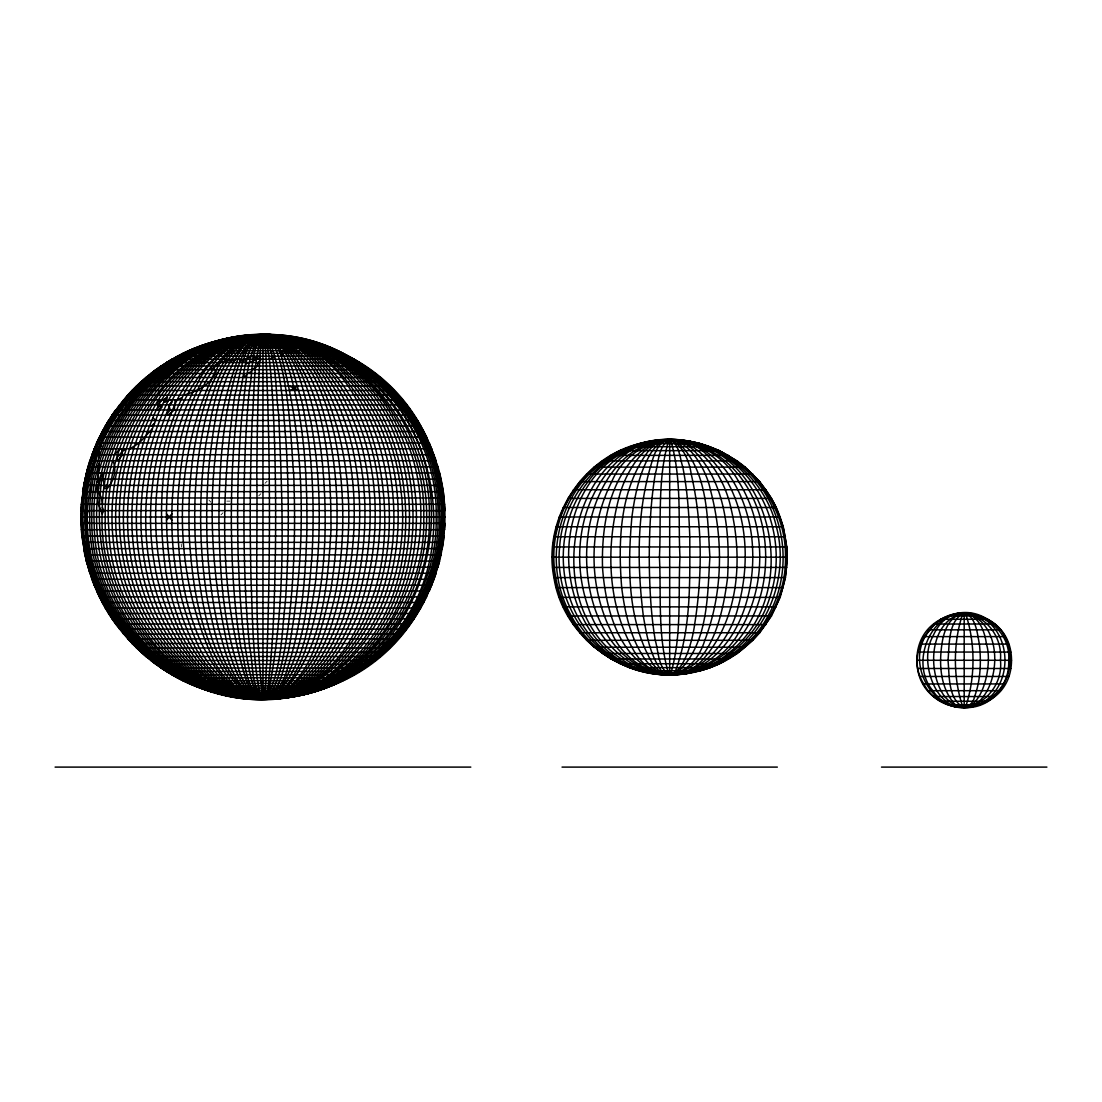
<?xml version="1.0" encoding="UTF-8"?>
<svg xmlns="http://www.w3.org/2000/svg" width="1102" height="1102" viewBox="0 0 1102 1102"><rect width="100%" height="100%" fill="white"/><g stroke="black" fill="none" stroke-linecap="round" stroke-linejoin="round"><path stroke-width="0.75" stroke-dasharray="5 3.75" d="M220.965 514.882L223.031 512.761M265.017 483.296L267.097 481.216M258.736 495.859L260.843 493.751M226.792 501.121L229.891 501.121M208.953 500.074L210.909 502.181M181.21 543.906L181.431 547.047"/><path stroke-width="1.5" d="M81.066 523.354L81.947 497.966M231.324 696.34L243.928 698.103L281.974 698.103C190.302 709.977 99.015 639.711 85.35 548.617C67.993 460.374 126.096 365.299 213.237 341.951C241.586 334.553 209.669 342.901 207.906 343.81C198.043 347.102 188.47 351.262 179.323 356.208C159.115 367.214 141.097 382.174 126.496 399.943C98.243 434.216 83.311 478.998 84.937 523.354C85.928 612.437 160.837 694.012 250.526 698.654M177.67 356.208L183.125 353.329L342.777 353.329C236.42 296.989 101.687 373.468 89.606 491.657C69.825 606.499 177.629 721.314 294.565 696.34L231.351 696.34L200.66 688.116L325.228 688.116L348.439 677.785L177.45 677.785L161.112 667.964L364.776 667.964L379.997 656.503L145.891 656.503L127.625 638.843L398.277 638.843L410.275 624.035L115.627 624.035L132.268 643.499M437.893 466.807C443.941 487.112 445.911 508.587 444.492 529.704M99.221 457.716L99.552 451.751M659.437 674.286L679.934 674.286L700.101 670.719L709.881 667.647L719.358 663.721L737.114 653.472L752.804 640.303L759.733 632.741L771.483 615.949L780.147 597.38L785.451 577.586L787.241 557.185L786.787 546.936L783.233 526.756L776.221 507.499L771.483 498.407L759.733 481.615L745.241 467.124L737.114 460.884L719.358 450.635L700.101 443.638L639.256 443.638L620.192 450.635L611.128 455.374L594.405 467.124L579.969 481.615L568.26 498.407L559.637 516.976L554.361 536.77L553.025 546.936L553.025 567.42L556.565 587.6L563.549 606.858L573.756 624.6L586.87 640.303L594.405 647.232L611.128 658.982L629.628 667.647L649.353 672.95L690.1 672.95C628.484 685.32 563.356 639.711 553.92 577.586C542.473 519.593 581.856 457.771 639.256 443.638C703.172 424.518 775.271 471.036 785.01 536.77C796.388 594.639 757.322 656.516 699.99 670.719M275.28 698.654C369.39 693.819 445.098 603.579 439.533 510.639C438.858 417.644 357.076 332.887 262.951 334.898C171.402 334.113 102.266 423.581 102.252 510.639C97.486 596.141 157.118 687.951 246.145 698.103C339.058 709.674 429.146 634.463 439.34 542.349C453.886 451.999 390.48 356.69 299.978 338.879C205.675 316.205 103.326 384.157 85.804 479.136C64.632 569.114 123.507 668.349 213.03 692.042M81.286 504.289L80.956 510.639L444.946 510.639L443.279 491.657L439.533 472.937L86.259 472.937L81.286 504.289L444.602 504.289M440.965 554.857L443.279 542.349L444.946 523.354L80.956 523.354L81.396 529.704M916.864 660.277C917.195 598.317 1011.195 598.317 1011.526 660.277C1011.195 722.223 917.195 722.223 916.864 660.277L1011.526 660.277M269.053 335.008C362.668 336.757 438.651 425.276 436.144 517.003C438.651 608.745 362.641 697.29 268.998 698.985C421.79 693.764 484.053 488.351 380.231 386.003C334.471 336.358 256.036 319.635 195.288 350.643C133.342 380.507 95.957 449.272 96.59 517.003C95.86 586.677 135.698 657.495 200.633 685.843C261.133 713.641 336.661 695.927 381.815 647.99C487.759 545.035 422.576 339.333 268.916 335.008M175.177 399.943L174.295 409.958L167.959 415.165M268.447 698.985C394.709 692.882 453.872 535.131 402.189 431.502C379.529 380.645 330.696 339.54 273.943 335.339C257.854 332.418 241.352 338.603 230.483 350.643C224.767 357.53 216.97 364.39 215.579 373.495C209.187 385.548 195.798 391.954 183.4 395.15C147.034 468.777 146.649 559.609 180.948 634.049C194.255 660.856 214.752 687.069 244.355 696.34C278.765 704.453 315.434 692.869 344.788 674.699C417.644 628.154 444.519 528.216 414.71 448.776C389.805 372.077 305.337 318.037 225.29 338.879M442.178 548.617L444.051 536.04L81.837 536.04L86.259 561.056L91.934 579.28M257.055 335.008C161.719 337.143 88.491 431.144 94.207 523.354C94.29 615.315 173.482 703.93 268.337 698.985C468.46 682.744 464.851 343.769 262.951 334.898C250.126 348.879 253.171 372.628 249.259 390.494C245.167 432.535 244.01 474.783 243.914 517.003C244.038 560.711 245.223 604.488 249.727 647.99C253.488 664.41 250.746 686.491 262.951 699.109C356.91 699.866 426.584 606.128 423.733 517.003C426.267 429.752 360.202 337.983 268.557 335.008M443.279 491.657L82.622 491.657L87.898 466.807L438.004 466.807L426.515 437.163M82.678 491.657C87.54 462.454 98.45 434.147 115.627 409.958L410.275 409.958C394.02 387.697 372.752 369.115 348.384 356.208M94.51 448.776L88.16 466.807L83.724 485.376L442.288 485.376M85.253 479.136C77.292 516.452 81.452 556.207 96.99 591.071M84.937 523.354L88.008 510.639M268.213 698.985C464.328 682.648 460.264 342.336 261.849 335.008C243.817 348.012 244.685 375.327 239.451 395.15C233.045 437.549 231.227 480.513 231.351 523.354C231.764 565.037 233.872 606.858 240.98 647.99C246.118 664.671 245.457 690.307 262.951 699.109C458.322 689.025 458.322 344.967 262.951 334.898C166.471 332.749 83.587 421.763 86.259 517.003C83.807 610.067 162.669 697.649 256.904 698.985C163.619 697.056 89.29 607.973 91.824 517.003C89.29 426.006 163.661 336.895 256.973 335.008C163.303 336.661 87.251 425.234 89.758 517.003C87.471 606.623 159.638 693.53 250.87 698.654M257.565 335.008C162.173 339.209 100.916 440.965 108.891 529.704C110.641 617.051 184.02 709.523 277.525 698.103C369.418 682.345 411.652 575.712 401.087 491.657C396.183 446.503 378.151 401.459 344.94 369.68C329.994 355.491 311.88 344.403 291.947 338.879C281.713 338.038 267.455 330.228 258.543 337.667C245.774 361.153 245.553 389.226 241.93 415.165C237.715 461.586 236.889 508.284 238.156 554.857C239.602 593.868 241.6 633.113 249.52 671.435C251.848 680.306 253.474 690.031 259.425 697.332C271.051 702.442 285.693 696.009 297.664 693.695C472.841 634.573 426.281 291.024 221.543 340.298M257.441 335.008C166.319 338.355 102.748 430.868 105.241 517.003C102.748 603.138 166.319 695.637 257.441 698.985M437.893 567.199L441.075 554.857L84.826 554.857L83.724 548.617L442.288 548.617M426.515 596.829L433.968 579.28L439.643 561.056L86.259 561.056M228.238 340.298C96.411 388.937 84.537 594.143 191.197 674.699C236.007 711.01 306.811 705.845 343.59 660.497C389.722 608.676 402.175 533.437 388.868 466.807C377.449 408.773 339.375 346.207 276.643 335.89C212.562 327.528 153.288 374.363 129.65 431.502C101.288 496.175 106.99 575.602 147.296 634.049C178.689 681.27 242.123 713.972 297.815 692.042C357.213 665.525 384.157 597.229 388.758 536.04C393.097 471.022 374.955 398.58 322.335 356.208C276.189 317.982 205.84 335.793 168.248 377.504C121.124 427.066 106.164 501.562 121.33 567.199C134.719 629.104 181.692 689.466 247.551 698.103C307.114 707.952 353.894 654.175 370.534 602.491C411.294 503.917 365.423 297.072 222.342 341.951M88.008 466.807L89.758 460.732L436.144 460.732L429.312 442.935L96.59 442.935L89.868 460.732M102.252 602.491L96.59 591.071L429.312 591.071L436.144 573.274L89.758 573.274M87.499 469.879L91.08 460.732M100.227 479.136L97.899 485.376L98.657 488.517M91.934 454.713L102.155 431.502L423.733 431.502L417.286 420.496M155.671 420.496C121.867 501.92 130.642 607.891 195.908 671.435C257.551 731.342 339.017 685.058 362.214 613.497C392.932 531.922 386.458 428.444 324.98 362.572C266.45 300.626 171.223 353.315 144.651 420.496C106.439 501.768 118.851 611.183 189.021 671.435C216.419 693.792 255.774 707.098 290.074 693.695C323.836 679.452 345.201 646.475 358.026 613.497C387.174 531.825 381.774 429.656 322.363 362.572C265.802 299.896 172.807 354.927 148.178 420.496C111.412 501.809 122.597 610.122 191.238 671.435C217.383 693.461 255.678 707.222 288.848 693.695C321.701 679.039 341.592 645.951 353.714 613.497C381.278 531.729 376.912 430.882 319.663 362.572C265.155 299.124 174.502 356.662 151.856 420.496C116.55 501.865 126.523 609.02 193.525 671.435C218.403 693.103 255.581 707.346 287.581 693.695C319.497 678.584 337.859 645.428 349.306 613.497C375.259 531.619 371.856 432.108 316.908 362.572C264.508 298.311 176.292 358.508 155.671 420.496L153.109 417.837M165.906 415.165C132.874 496.423 138.315 599.915 197.492 667.964C218.458 690.596 252.454 706.864 283.007 695.128C314.208 681.573 331.716 649.271 342.956 618.828C369.363 536.826 367.242 438.624 316.908 366.029C269.315 297.981 183.235 354.83 161.925 415.165C127.281 496.244 133.686 601.031 194.806 667.964C216.571 690.127 250.967 706.905 281.878 695.128C312.045 681.036 327.9 648.72 338.438 618.828C363.15 536.619 361.718 439.767 313.863 366.029C268.571 297.058 185.136 356.759 165.906 415.165L170.245 409.958L168.813 404.889L171.995 402.409L171.444 399.943M96.59 442.935L99.276 437.163L426.626 437.163L423.636 431.502M281.561 351.979L280.9 353.329L282.952 354.761L282.181 356.208M91.438 460.732L97.789 448.776M177.064 399.943C138.714 479.852 140.753 582.09 190.88 656.503C208.967 681.821 239.341 703.627 271.891 698.103C301.425 690.155 317.624 660.346 328.437 634.049C357.323 551.964 356.938 456.228 317.899 377.504C305.378 353.494 280.776 328.933 251.228 335.89C217.122 342.019 192.216 370.465 177.064 399.943L182.174 397.547M423.636 602.491L426.626 596.829L99.276 596.829M183.4 395.15C201.225 357.227 242.55 323.878 286.451 337.667C336.702 349.913 371.264 395.701 386.582 442.935C419.38 537.459 383.524 686.518 267.676 698.985M230.69 341.951L228.1 344.843C300.915 301.976 332.446 408.759 338.865 460.732C345.339 507.788 343.976 556.111 333.438 602.491C325.365 634.421 314.153 668.762 287.622 690.183C265.265 708.063 233.225 696.065 215.138 677.785C187.023 650.111 173.317 611.266 166.099 573.274C154.349 495.046 161.663 393.91 231.475 343.81L231.53 344.843C245.774 338.934 262.882 329.415 278.351 338.879C297.623 349.789 308.119 370.782 316.233 390.494C339.595 454.272 341.634 524.538 330.614 591.071C320.985 629.876 309.524 695.582 259.576 698.985C204.242 690.348 182.367 627.079 172.27 579.28C160.52 513.174 165.369 441.255 198.374 381.664C213.898 349.32 265.486 312.018 292.856 353.329C327.019 404.723 330.999 469.727 330.999 529.704C327.749 584.06 323.079 644.89 286.286 688.116C250.443 721.479 207.617 671.035 195.288 638.843C168.441 575.671 165.947 503.6 181.114 437.163C192.051 394.971 215.221 334.636 267.29 335.339C284.95 340.063 294.138 358.205 301.287 373.495C313.106 401.142 318.712 430.992 322.183 460.732C328.424 526.164 326.206 594.336 302.981 656.503C295.887 672.675 287.14 691.477 269.453 698.103C251.531 702.332 234.12 690.761 222.811 677.785C183.18 627.658 176.21 559.788 177.918 497.966C182.188 443.486 191.817 380.562 236.531 343.81M102.252 431.502L108.519 420.496L417.382 420.496L420.661 425.951L105.241 425.951M420.565 608.056L423.733 602.491L102.155 602.491L105.337 608.056M97.238 482.263L99.015 479.136L98.009 472.937L99.332 463.763L97.458 466.807M216.02 369.68C171.416 458.57 171.65 570.726 213.802 660.497C224.326 682.097 254.19 712.498 278.462 692.042C304.207 663.073 309.18 622.051 315.117 585.217C321.591 530.517 320.71 474.728 310.668 420.496C303.022 390.879 298.063 352.309 268.833 335.89C237.522 330.889 219.56 366.291 209.669 390.494C191.472 438.734 187.092 491.175 189.599 542.349C193.098 589.129 200.564 638.554 228.169 677.785C240.071 697.015 271.547 710.377 283.366 683.364C304.634 644.243 308.491 598.469 312.045 554.857C314.759 503.091 312.637 450.677 301.397 399.943C293.793 378.303 288.862 334.25 258.185 335.339C225.263 346.166 215.358 385.59 206.391 415.165C193.828 466.738 192.01 520.64 198.071 573.274C204.008 613.346 211.474 657.054 239.616 688.116C261.202 712.085 281.616 692.4 287.581 667.964C302.347 623.525 305.585 576.208 306.893 529.704C307.32 478.681 304.648 426.97 291.272 377.504C286.575 359.941 274.481 323.465 250.002 338.879C219.326 363.577 213.223 406.528 206.046 442.935C198.346 495.762 198.759 549.884 207.961 602.491C215.565 635.62 222.163 675.664 252.138 696.34C277.966 709.481 282.897 667.812 288.283 652.329C305.667 557.102 307.251 456.71 283.007 362.572C278.269 339.058 258.942 322.597 241.861 348.149C218.527 382.904 213.485 426.185 208.857 466.807C204.421 520.957 206.336 576.043 218.609 629.118C226.626 654.12 232.839 692.4 262.951 699.109C271.312 697.525 273.833 687.4 276.809 680.678C282.539 663.996 285.39 646.516 287.87 629.118C294.578 577.379 295.68 525.034 293.628 472.937C290.997 453.115 287.663 271.96 237.853 359.293C204.104 450.814 206.625 553.838 228.086 647.99C232.811 663.528 238.06 679.741 249.107 692.042C253.253 696.45 262.345 702.745 267.345 696.34C282.057 667.702 281.52 633.829 285.322 602.491C289.082 549.402 289.234 496.052 286.107 442.935C282.842 408.58 282.511 372.586 269.081 340.298C252.675 320.048 237.577 367.228 234.63 377.504C221.75 424.904 218.912 474.425 218.926 523.354C219.904 571.966 222.948 621.487 238.308 667.964C240.043 677.771 260.981 715.914 268.833 690.183C286.823 599.956 282.663 506.631 278.723 415.165C274.99 388.827 277.497 359.073 264.273 335.339C242.041 338.879 240.456 377.972 234.809 395.15C221.35 489.357 217.714 588.936 246.352 680.678C256.546 704.178 268.309 705.859 268.916 677.785C273.916 634.931 274.673 591.719 275.459 548.617C275.996 495.9 275.431 443.128 272.084 390.494C270.996 375.575 269.935 360.616 267.29 345.876C266.271 343.356 265.94 332.9 261.615 335.89C253.047 362.999 254.576 392.381 252.179 420.496C249.975 473.392 249.755 526.357 251.008 579.28C252.551 616.9 252.578 654.919 259.452 692.042C266.601 714.606 265.61 667.33 266.684 664.327C270.321 562.709 270.582 460.884 266.119 359.293C265.541 347.529 263.102 316.522 260.361 350.643C257.62 391.348 257.303 432.163 256.78 472.937C257.951 548.121 253.543 624.682 262.951 699.109L262.951 334.898M417.286 613.497L420.661 608.056L105.241 608.056L108.616 613.497M106.123 485.376L104.167 488.517L107.211 488.517C113.961 480.871 117.087 470.568 112.955 460.732M100.874 476.036L102.83 472.937C93.822 526.384 101.701 584.322 133.976 629.118C161.719 669.327 207.934 697.387 257.234 698.985M108.891 420.496C124.526 395.398 146.401 374.253 171.898 359.293L354.004 359.293L369.983 369.68L155.905 369.68L145.96 377.504M413.829 618.828L417.382 613.497L108.519 613.497L112.073 618.828M112.073 415.165L127.625 395.15L398.277 395.15L379.928 377.504M410.178 624.035L413.925 618.828L111.977 618.828L115.71 624.035M268.378 345.876L267.497 347.02L266.202 345.876M114.76 454.713L119.76 448.776M166.471 520.172L171.926 513.821M99.125 448.776L101.839 445.855M127.708 395.15L131.951 390.494L393.937 390.494M393.869 643.499L398.194 638.843L389.364 647.99M132.033 390.494L136.455 386.003L389.447 386.003M261.353 359.293L257.896 362.572L257.62 366.029L251.766 369.68M136.524 386.003L141.097 381.664L384.805 381.664M384.722 652.329L389.447 647.99L136.455 647.99M258.474 356.208L256.794 357.751L253.722 357.751L252.537 356.208M152.324 428.733L139.32 442.935L129.898 448.776M151.456 425.951L154.528 423.223M141.166 381.664L145.891 377.504L379.997 377.504M224.491 341.951L223.389 342.874L230.029 341.951M245.732 364.294L247.854 362.572M342.777 680.678L183.125 680.678L194.779 685.843L331.165 685.843L359.445 671.435L384.805 652.329L141.097 652.329M155.974 369.68L150.905 373.495L375.066 373.495M155.905 369.68L161.112 366.029L364.776 366.029M236.338 359.293L233.968 360.933C225.497 359.555 217.521 363.095 210.73 367.848L211.061 369.68L213.926 367.848L214.367 369.68M126.344 448.776L122.033 451.751L116.95 457.716L117.721 460.732L122.79 454.713L121.372 448.776M161.36 366.029L171.953 359.293M364.721 667.964L353.949 674.699L171.898 674.699M297.815 386.003L290.184 390.494M166.677 362.572L177.45 356.208L348.439 356.208C244.437 296.245 102.789 367.365 86.342 485.376C62.952 595.769 162.366 710.487 275.624 698.654L250.278 698.654L237.66 697.332L288.283 697.332L307.003 693.695L218.926 693.695M274.853 356.208L269.301 359.293M156.966 409.958L161.939 407.423L161.498 404.889L158.344 407.423L157.793 402.409L167.49 397.547L164.322 399.943L164.653 402.409L169.612 399.943M964.195 612.946L962.762 613.662C952.941 642.81 952.941 677.744 962.762 706.892L964.195 707.608C1010.424 709.66 1028.276 640.538 987.502 619.283C948.436 593.868 898.846 645.345 923.82 683.943C945.654 725.653 1011.057 706.905 1008.674 660.277C1011.912 619.531 954.511 595.245 930.129 629.848C901.216 661.82 935.997 721.838 978.218 704.757C1013.854 689.521 1013.854 631.033 978.218 615.798C936.135 599.13 906.698 659.933 932.788 690.692C957.156 726.865 1004.501 698.282 1000.451 660.277C1004.101 619.117 951.811 591.485 932.788 636.612C916.106 664.988 942.21 726.686 979.402 701.258C1002.352 678.557 1001.346 620.164 964.195 612.946C929.124 620.247 926.63 671.71 944.634 696.533C977.502 733.174 994.362 668.156 986.428 644.091C981.097 603.758 947.279 603.758 941.948 644.091C939.014 663.376 940.213 685.168 952.362 701.258C958.781 711.148 972.543 707.939 974.595 696.533C980.725 679.851 981.248 661.599 979.402 644.091C977.088 633.402 976.4 616.982 964.195 612.946C947.789 620.77 949.552 644.698 948.009 660.277C949.552 675.857 947.789 699.77 964.195 707.608L965.614 706.892C975.449 677.744 975.449 642.81 965.614 613.662L964.195 612.946L964.195 707.608M259.865 357.751L249.52 362.572M183.318 353.329L194.737 348.149L331.165 348.149L325.186 345.876L200.66 345.876L194.902 348.149M183.125 353.329L188.883 350.643L337.019 350.643M251.49 371.581L247.344 373.495L244.644 377.504L243.473 373.495M251.049 356.208L245.581 359.293L246.669 360.933L240.264 360.933L239.382 359.293M189.062 350.643L194.779 348.149M227.301 340.298L229.519 338.879M237.398 343.81L239.616 342.874L244.74 342.874L245.553 343.81M325.076 688.116C474.218 636.997 485.514 419.752 342.584 353.329M200.812 345.876L225.083 338.879L300.791 338.879M200.66 345.876L206.68 343.81L319.222 343.81L313.147 341.951L212.755 341.951L206.818 343.81M319.222 690.183L325.228 688.116L313.023 692.042L319.222 690.183L206.68 690.183L219.133 693.695M199.118 347.02L195.77 348.149L212.948 341.951M218.127 341.124L220.607 340.298M219.877 342.874L222.866 341.951M213.375 341.951L237.853 336.661M275.459 698.654C365.671 694.301 442.784 613.47 443.941 523.354C448.789 435.634 381.347 351.318 294.399 337.667M306.893 693.695L313.147 692.042L212.755 692.042L194.737 685.843M228.913 338.879C163.096 354.045 114.443 414.035 102.858 479.136L104.607 485.376M216.543 341.124L232.012 337.667L250.526 335.339M218.995 340.298L225.111 338.879M300.722 695.128L306.976 693.695M288.049 697.332C377.573 686.491 448.238 600.37 443.169 510.639C442.054 420.854 365.63 339.898 275.638 335.339M679.769 674.286C738.478 670.181 786.69 615.687 785.451 557.185C786.415 502.25 744.263 450.291 689.783 441.406C632.204 429.89 571.497 469.948 557.86 526.756C542.942 579.776 570.45 640.799 620.757 663.721C672.633 689.976 741.191 667.33 768.011 615.949C795.382 568.343 784.693 502.787 742.665 467.124C702.718 430.813 636.639 430.813 596.692 467.124C554.678 502.787 543.975 568.343 571.346 615.949C597.711 666.269 665.25 690.348 716.369 663.721C765.628 639.752 790.286 578.949 776.387 526.756C764.65 475.141 713.724 434.229 660.057 440.07C605.921 444.464 562.943 493.806 559.637 546.936C553.783 603.565 593.193 662.894 650.497 672.95C702.484 684.067 755.049 646.888 769.802 597.38C787.048 546.688 768.948 484.563 722.953 455.374C680.03 426.212 617.643 439.822 588.069 481.615C552.873 527.376 555.298 597.573 594.35 640.303C626.721 678.529 689.384 687.042 728.078 653.472C818.221 584.267 757.17 402.547 634.862 446.709C528.34 490.059 555.697 682.234 678.074 674.286C787.751 657.701 795.782 478.943 694.604 443.638C574.679 412.961 532.349 600.494 621.542 658.982C658.913 688.475 716.3 673.542 738.671 632.741C766.772 587.738 766.772 526.618 738.671 481.615C715.763 438.899 653.059 424.463 618.029 460.884C579.542 497.539 570.946 557.929 588.069 606.858C600.893 648.623 645.937 687.4 691.202 670.719C737.941 650.703 755.283 594.13 752.487 546.936C750.393 500.115 722.595 441.861 669.685 439.629C620.633 441.268 592.545 493.145 587.821 536.77C581.732 586.829 598.207 648.94 648.169 670.719C691.298 688.419 729.083 645.4 738.161 606.858C752.377 556.014 746.481 493.999 707.456 455.374C677.193 423.815 626.652 445.167 611.803 481.615C588.11 528.092 588.11 586.264 611.803 632.741C625.812 666.999 675.044 691.629 703.393 658.982C739.167 618.401 743.01 558.135 730.791 507.499C723.532 473.295 692.786 426.254 652.232 443.638C610.37 467.937 601.306 522.927 602.518 567.42C605.315 608.152 618.745 662.509 663.803 674.286C711.038 676.049 723.036 613.538 727.568 577.586C730.13 532.376 725.777 478.723 689.783 446.709C654.588 421.584 625.592 469.039 618.787 498.407C605.976 547.212 607.491 602.202 631.901 647.232C652.081 686.091 691.822 681.449 704.812 640.303C723.077 592.614 723.504 538.795 710.377 489.756C705.335 463.887 676.408 418.719 648.692 450.635C619.586 489.15 617.96 541.316 621.693 587.6C624.848 612.45 630.372 638.058 644.835 658.982C651.64 668.652 664.396 678.68 676.669 672.95C708.476 645.069 707.388 596.223 709.881 557.185C707.388 518.133 708.476 469.287 676.669 441.406C665.443 435.469 654.56 446.09 649.574 455.374C639.008 474.204 634.793 495.804 631.901 516.976C627.575 566.001 626.997 619.999 652.687 663.721C677.992 697.511 692.249 643.375 694.604 624.6C702.58 574.858 702.539 523.271 691.202 474.053C687.607 447.205 664.12 420.923 652.232 460.884C636.543 510.763 636.942 564.513 643.334 615.949C646.378 633.678 649.45 652.219 659.272 667.647C662.853 675.374 674.369 677.496 676.669 667.647C691.23 625.881 689.797 580.437 689.783 536.77C688.957 513.449 687.345 490.059 682.799 467.124C679.769 458.033 679.617 444.023 669.685 439.629C658.073 445.759 658.652 462.812 655.249 474.053C650.69 501.506 649.395 529.387 649.271 557.185C649.395 584.969 650.69 612.85 655.249 640.303C658.652 651.544 658.073 668.597 669.685 674.727L670.581 674.286C681.89 636.804 678.129 596.017 679.934 557.185C678.129 518.339 681.89 477.552 670.581 440.07L668.79 440.07C657.481 477.552 661.228 518.339 659.437 557.185C661.228 596.017 657.481 636.804 668.79 674.286L669.685 674.727L669.685 439.629L679.893 440.07M659.478 440.07L649.353 441.406L690.1 441.406L700.101 443.638M281.699 698.103C373.688 690.251 447.495 602.271 442.178 510.639C441.117 421.157 365.341 339.898 275.459 335.339M268.75 698.985C361.318 696.643 431.874 606.265 429.312 517.003C431.874 427.741 361.318 337.364 268.75 335.008M269.053 698.985C362.985 697.442 440.469 609.42 438.004 517.003C440.249 426.736 366.69 340.284 275.156 335.339M250.319 335.339L256.601 335.008M243.928 335.89L281.974 335.89M288.283 336.661L237.619 336.661L231.406 337.667L294.551 337.667M218.926 340.298L306.976 340.298M166.443 362.572L359.445 362.572M123.452 399.943L402.45 399.943M119.443 404.889L406.445 404.889L413.925 415.165L111.977 415.165M629.476 446.709L709.881 446.709M94.111 448.776L431.791 448.776M619.999 450.635L719.358 450.635M91.824 454.713L434.064 454.713M610.907 455.374L728.463 455.374M602.257 460.884L737.114 460.884M594.116 467.124L745.241 467.124M586.553 474.053L752.804 474.053M84.826 479.136L441.075 479.136M579.638 481.615L759.733 481.615M573.384 489.756L765.973 489.756M81.837 497.966L444.051 497.966M567.874 498.407L771.483 498.407M563.15 507.499L776.221 507.499M80.845 517.003L445.056 517.003M559.224 516.976L780.147 516.976M556.138 526.756L783.233 526.756M444.602 529.704L81.286 529.704L81.947 536.04M553.92 536.77L785.451 536.77M82.622 542.349L443.279 542.349M552.57 546.936L786.787 546.936M552.13 557.185L787.241 557.185M87.898 567.199L438.004 567.199M552.57 567.42L786.787 567.42M553.92 577.586L785.451 577.586M434.064 579.28L91.824 579.28C100.282 601.017 112.335 621.473 127.942 638.843M94.111 585.217L431.791 585.217M556.138 587.6L783.233 587.6M559.224 597.38L780.147 597.38M563.15 606.858L776.221 606.858M955.971 613.662L972.419 613.662M948.009 615.798L980.381 615.798M567.874 615.949L771.483 615.949M940.529 619.283L987.86 619.283M933.766 624.021L994.61 624.021M573.384 624.6L765.973 624.6M119.443 629.118L406.445 629.118L402.368 634.049L123.452 634.049M927.939 629.848L1000.451 629.848M579.638 632.741L759.733 632.741M923.201 636.612L1005.176 636.612M586.553 640.303L752.804 640.303M131.951 643.499L393.937 643.499M919.715 644.091L1008.674 644.091M594.116 647.232L745.241 647.232M917.58 652.053L1010.809 652.053M602.257 653.472L737.114 653.472M610.907 658.982L728.463 658.982M375.066 660.497L150.836 660.497L155.974 664.327M619.999 663.721L719.358 663.721M369.983 664.327L155.905 664.327L161.36 667.964M629.476 667.647L709.881 667.647M917.58 668.487L1010.809 668.487M639.256 670.719L700.101 670.719M359.445 671.435L166.443 671.435L183.318 680.678L200.812 688.116M919.715 676.463L1008.674 676.463M188.883 683.364L337.019 683.364M923.201 683.943L1005.176 683.943M927.939 690.692L1000.451 690.692M225.111 695.128L300.791 695.128M933.766 696.533L994.61 696.533M940.529 701.258L987.86 701.258M948.009 704.757L980.381 704.757M955.971 706.892L972.419 706.892M55.1 767.102L470.802 767.102M562.034 767.102L777.337 767.102M881.49 767.102L1046.9 767.102M244.024 698.103L250.374 698.654M281.795 335.89L288.049 336.661M244.093 698.103L218.995 693.695M281.754 348.149L269.453 345.876M284.027 348.149L293.077 350.643L291.548 353.329L289.261 351.979L284.164 351.979L282.112 350.643M299.055 390.494L289.247 386.003M177.45 677.785L183.166 680.678M256.435 345.876L254.7 344.843L248.611 344.843L247.44 343.81M161.181 667.964L166.677 671.435M156.167 664.327L145.891 656.503M141.166 652.329L146.18 656.503M136.524 647.99L141.4 652.329M132.033 643.499L136.758 647.99M171.926 520.172L166.471 513.821M98.202 491.657L101.604 497.966L102.555 504.289M413.829 415.165L417.382 420.496M102.403 507.471L103.795 510.639L102.21 513.821L98.34 504.289L96.673 485.376M89.868 573.274L84.937 554.857M88.008 523.354L84.937 510.639"/></g></svg>
